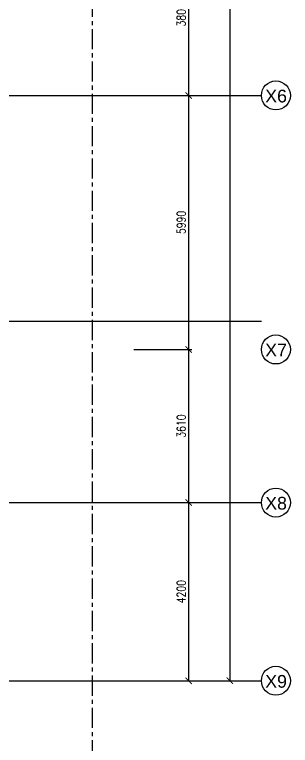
# Model space of a CAD drawing. Header units: millimetres. Extents: x 0 to 91840, y -5689 to 55688.
# Drawn here: x 51483 to 57989, y 8801 to 26031 of the extents above; entities that cross this region are included whole.
import ezdxf
from ezdxf.enums import TextEntityAlignment as Align

# ---------------------------------------------------------------- set-up
doc = ezdxf.new("R2010")
doc.units = ezdxf.units.MM
doc.linetypes.add('CENTER', pattern=[50.8, 31.75, -6.35, 6.35, -6.35])
for name, color, linetype in [('A-ANNO-DIMS', 1, 'Continuous'), ('A-ANNO-SYMB', 33, 'Continuous'), ('A-ANNO-TEXT', 8, 'Continuous'), ('A-AREA', 8, 'CENTER'), ('A-GRID', 253, 'CENTER')]:
    doc.layers.add(name, color=color, linetype=linetype)
doc.styles.add('ROMANS', font='romans.shx', dxfattribs={"width": 0.8})
doc.styles.add('SANSSERIF', font='sas_____.pfb')
doc.dimstyles.new('100 of DIM2', dxfattribs={"dimscale": 0, "dimtxt": 200, "dimasz": 150, "dimexe": 75, "dimexo": 200, "dimgap": 75, "dimtad": 1, "dimdec": 0, "dimrnd": 5, "dimzin": 0, "dimdsep": 46, "dimtxsty": 'ROMANS', "dimblk": 'ARCHTICK', "dimcen": 100, "dimclrd": 94, "dimclre": 94, "dimclrt": 2, "dimadec": 0, "dimazin": 0, "dimtfac": 1, "dimtdec": 0, "dimtofl": 0, "dimtmove": 2, "dimatfit": 3, "dimldrblk": 'OPEN90', "dimfxl": 75, "dimtolj": 1, "dimtzin": 0, "dimarcsym": 0})

# ---------------------------------------------------------------- blocks, each defined once
blk = doc.blocks.new('_ArchTick')
at = {"color": 0, "linetype": 'ByBlock', "const_width": 0.15}
blk.add_lwpolyline([(-0.5, -0.5), (0.5, 0.5)], dxfattribs=at)
blk = doc.blocks.new('*D157')
at = {"layer": 'A-ANNO-DIMS', "color": 94, "lineweight": -2, "ltscale": 3, "transparency": 16777216}
for p, q in [((54405, 45525), (56635, 45525)), ((56560, 45525), (56560, 10325)), ((54405, 10325), (56635, 10325))]:
    blk.add_line(p, q, dxfattribs=at)
at = {"layer": 'Defpoints', "color": 0, "ltscale": 3, "transparency": 16777216}
for p in [(54205, 45525), (54205, 10325), (56560, 10325)]:
    blk.add_point(p, dxfattribs=at)
at = {"layer": 'A-ANNO-DIMS', "color": 94, "lineweight": -2, "ltscale": 3, "transparency": 16777216, "xscale": 150, "yscale": 150, "zscale": 150}
for p, rotation in [((56560, 45525), 90), ((56560, 10325), 270)]:
    blk.add_blockref('_ArchTick', p, dxfattribs=dict(at, rotation=rotation))
at = {"layer": 'A-ANNO-DIMS', "color": 2, "ltscale": 3, "transparency": 16777216, "insert": (56385, 27925), "char_height": 200, "attachment_point": 5, "rotation": 90, "style": 'ROMANS'}
blk.add_mtext('\\A1;35200', dxfattribs=at)
blk = doc.blocks.new('_Open90')
at = {"color": 0, "linetype": 'ByBlock', "lineweight": -2}
for p, q in [((0, 0), (-1, 0)), ((-0.5, 0.5), (0, 0)), ((0, 0), (-0.5, -0.5))]:
    blk.add_line(p, q, dxfattribs=at)
blk = doc.blocks.new('*D162')
at = {"layer": 'A-ANNO-DIMS', "color": 94, "lineweight": -2, "ltscale": 3, "transparency": 16777216}
for p, q in [((54296, 27925), (55663, 27925)), ((55588, 27925), (55588, 24125)), ((54296, 24125), (55663, 24125))]:
    blk.add_line(p, q, dxfattribs=at)
at = {"layer": 'Defpoints', "color": 0, "ltscale": 3, "transparency": 16777216}
for p in [(54096, 27925), (54096, 24125), (55588, 24125)]:
    blk.add_point(p, dxfattribs=at)
at = {"layer": 'A-ANNO-DIMS', "color": 94, "lineweight": -2, "ltscale": 3, "transparency": 16777216, "xscale": 150, "yscale": 150, "zscale": 150}
for p, rotation in [((55588, 27925), 90), ((55588, 24125), 270)]:
    blk.add_blockref('_ArchTick', p, dxfattribs=dict(at, rotation=rotation))
at = {"layer": 'A-ANNO-DIMS', "color": 2, "ltscale": 3, "transparency": 16777216, "insert": (55413, 26025), "char_height": 200, "attachment_point": 5, "rotation": 90, "style": 'ROMANS'}
blk.add_mtext('\\A1;3800', dxfattribs=at)
blk = doc.blocks.new('*D163')
at = {"layer": 'A-ANNO-DIMS', "color": 94, "lineweight": -2, "ltscale": 3, "transparency": 16777216}
for p, q in [((54296, 24125), (55663, 24125)), ((55588, 24125), (55588, 18135)), ((54296, 18135), (55663, 18135))]:
    blk.add_line(p, q, dxfattribs=at)
at = {"layer": 'Defpoints', "color": 0, "ltscale": 3, "transparency": 16777216}
for p in [(54096, 24125), (54096, 18135), (55588, 18135)]:
    blk.add_point(p, dxfattribs=at)
at = {"layer": 'A-ANNO-DIMS', "color": 94, "lineweight": -2, "ltscale": 3, "transparency": 16777216, "xscale": 150, "yscale": 150, "zscale": 150}
for p, rotation in [((55588, 24125), 90), ((55588, 18135), 270)]:
    blk.add_blockref('_ArchTick', p, dxfattribs=dict(at, rotation=rotation))
at = {"layer": 'A-ANNO-DIMS', "color": 2, "ltscale": 3, "transparency": 16777216, "insert": (55413, 21130), "char_height": 200, "attachment_point": 5, "rotation": 90, "style": 'ROMANS'}
blk.add_mtext('\\A1;5990', dxfattribs=at)
blk = doc.blocks.new('*D164')
at = {"layer": 'A-ANNO-DIMS', "color": 94, "lineweight": -2, "ltscale": 3, "transparency": 16777216}
for p, q in [((54296, 18135), (55663, 18135)), ((55588, 18135), (55588, 14525)), ((54296, 14525), (55663, 14525))]:
    blk.add_line(p, q, dxfattribs=at)
at = {"layer": 'Defpoints', "color": 0, "ltscale": 3, "transparency": 16777216}
for p in [(54096, 18135), (54096, 14525), (55588, 14525)]:
    blk.add_point(p, dxfattribs=at)
at = {"layer": 'A-ANNO-DIMS', "color": 94, "lineweight": -2, "ltscale": 3, "transparency": 16777216, "xscale": 150, "yscale": 150, "zscale": 150}
for p, rotation in [((55588, 18135), 90), ((55588, 14525), 270)]:
    blk.add_blockref('_ArchTick', p, dxfattribs=dict(at, rotation=rotation))
at = {"layer": 'A-ANNO-DIMS', "color": 2, "ltscale": 3, "transparency": 16777216, "insert": (55413, 16330), "char_height": 200, "attachment_point": 5, "rotation": 90, "style": 'ROMANS'}
blk.add_mtext('\\A1;3610', dxfattribs=at)
blk = doc.blocks.new('*D165')
at = {"layer": 'A-ANNO-DIMS', "color": 94, "lineweight": -2, "ltscale": 3, "transparency": 16777216}
for p, q in [((54296, 14525), (55663, 14525)), ((55588, 14525), (55588, 10325)), ((54296, 10325), (55663, 10325))]:
    blk.add_line(p, q, dxfattribs=at)
at = {"layer": 'Defpoints', "color": 0, "ltscale": 3, "transparency": 16777216}
for p in [(54096, 14525), (54096, 10325), (55588, 10325)]:
    blk.add_point(p, dxfattribs=at)
at = {"layer": 'A-ANNO-DIMS', "color": 94, "lineweight": -2, "ltscale": 3, "transparency": 16777216, "xscale": 150, "yscale": 150, "zscale": 150}
for p, rotation in [((55588, 14525), 90), ((55588, 10325), 270)]:
    blk.add_blockref('_ArchTick', p, dxfattribs=dict(at, rotation=rotation))
at = {"layer": 'A-ANNO-DIMS', "color": 2, "ltscale": 3, "transparency": 16777216, "insert": (55413, 12425), "char_height": 200, "attachment_point": 5, "rotation": 90, "style": 'ROMANS'}
blk.add_mtext('\\A1;4200', dxfattribs=at)

msp = doc.modelspace()

# ---------------------------------------------------------------- linework, layer by layer
at = {"layer": 'A-ANNO-SYMB', "ltscale": 3}
for centre in [(57646.4, 24125.23), (57646.4, 18135.23), (57646.4, 14525.23), (57646.4, 10325.23)]:
    msp.add_circle(centre, 342.17, dxfattribs=at)
at = {"layer": 'A-AREA', "ltscale": 15}
msp.add_line((53321.86, 6925.23), (53321.86, 49925.23), dxfattribs=at)
at = {"layer": 'A-GRID', "ltscale": 0.1}
for p, q in [((13768.49, 24125.23), (57308.08, 24125.23)), ((13766.07, 18806.24), (57305.66, 18806.24)), ((13764.65, 14525.23), (57304.24, 14525.23)), ((13764.65, 10325.23), (57304.24, 10325.23))]:
    msp.add_line(p, q, dxfattribs=at)

# ---------------------------------------------------------------- texts
at = {"layer": 'A-ANNO-TEXT', "style": 'SANSSERIF'}
for s, p in [('X6', (57651.01, 23960.65)), ('X7', (57651.01, 17970.65)), ('X8', (57651.01, 14360.65)), ('X9', (57651.01, 10160.65))]:
    msp.add_text(s, height=300, dxfattribs=at).set_placement(p, align=Align.CENTER)

# ---------------------------------------------------------------- dimensions: what is measured, and where the dimension line sits
at = {"layer": 'A-ANNO-DIMS', "ltscale": 3}
for base, p1, p2, picture, middle in [((56559.99, 10325.23), (54204.86, 45525.23), (54204.86, 10325.23), '*D157', (56384.99, 27925.23)), ((55587.54, 24125.23), (54095.96, 27925.23), (54095.96, 24125.23), '*D162', (55412.54, 26025.23)), ((55587.54, 18135.23), (54095.96, 24125.23), (54095.96, 18135.23), '*D163', (55412.54, 21130.23)), ((55587.54, 14525.23), (54095.96, 18135.23), (54095.96, 14525.23), '*D164', (55412.54, 16330.23)), ((55587.54, 10325.23), (54095.96, 14525.23), (54095.96, 10325.23), '*D165', (55412.54, 12425.23))]:
    dim = msp.add_linear_dim(base=base, p1=p1, p2=p2, angle=90, dimstyle='100 of DIM2', override={"dimscale": 1}, dxfattribs=at)
    dim.commit()
    dim.dimension.update_dxf_attribs({"geometry": picture, "text_midpoint": middle})

doc.saveas('drawing.dxf')
